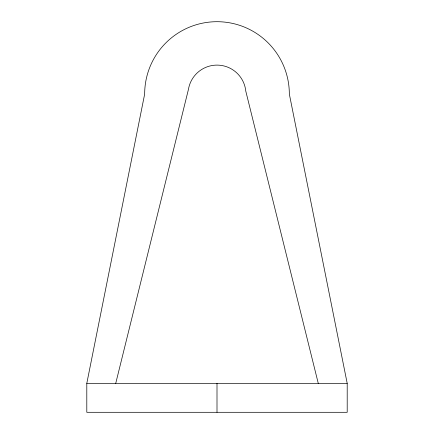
<?xml version="1.0" encoding="UTF-8"?>
<svg xmlns="http://www.w3.org/2000/svg" width="434" height="434" viewBox="0 0 434 434"><rect width="100%" height="100%" fill="white"/><g stroke="black" fill="none" stroke-linecap="round" stroke-linejoin="round"><path stroke-width="0.65" d="M86.8 383.368L144.668 94.032A72.332 72.332 0 0 1 217 21.7A72.332 72.332 0 0 1 289.332 94.032L347.2 383.368L347.2 412.3L86.8 412.3L86.8 383.368L347.2 383.368M115.732 383.368L188.443 89.393A28.932 28.932 0 0 1 245.785 91.124L318.268 383.368M217 383.368L217 412.3"/></g></svg>
